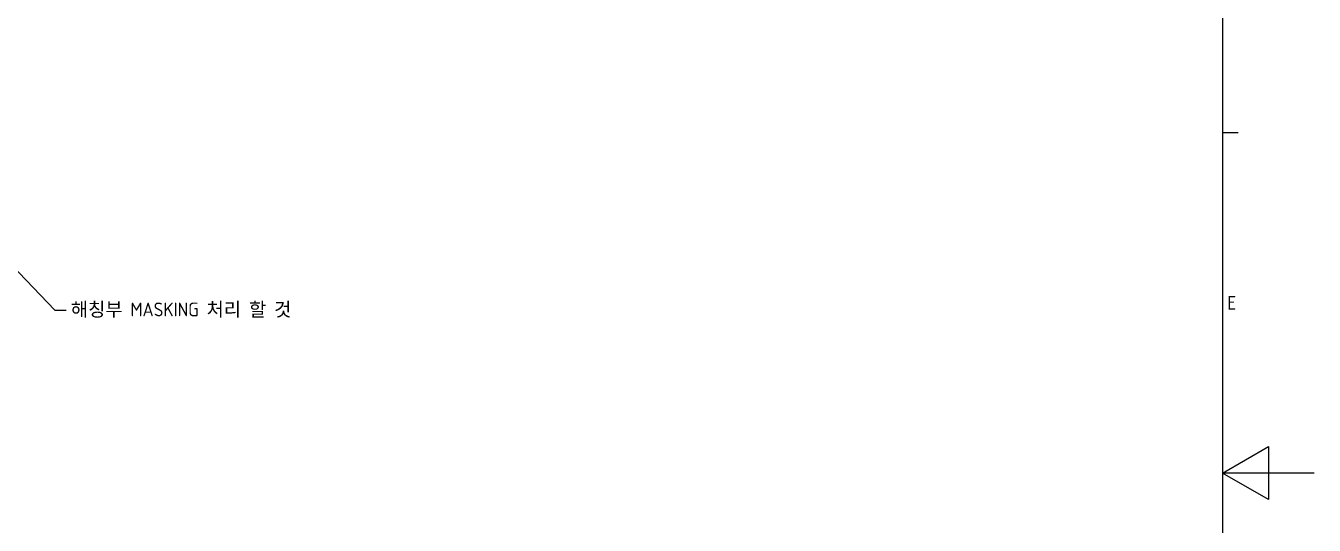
# Model space of a CAD drawing. Header units: millimetres. Extents: x 0 to 1682, y 0 to 1188.
# Drawn here: x 1120 to 1682, y 571 to 789 of the extents above; entities that cross this region are included whole.
import ezdxf

# ---------------------------------------------------------------- set-up
doc = ezdxf.new("R2010")
doc.units = ezdxf.units.MM
doc.header["$LTSCALE"] = 2
doc.layers.get('0').update_dxf_attribs({"color": 3, "lineweight": 25})
doc.layers.add('경계(ISO)', color=7, linetype='Continuous', lineweight=25)
doc.layers.add('기호(ISO)', color=5, linetype='Continuous', lineweight=25)
doc.styles.add('문자 텍스트_M2B', font='isocp.shx')
doc.styles.add('치수 텍스트_PSTEK_POSCO', font='isocp.shx')
doc.dimstyles.new('치수_PSTEK_POSCO$7', dxfattribs={"dimscale": 2, "dimtxt": 2.5, "dimasz": 2.5, "dimexe": 1, "dimexo": 1, "dimgap": 1, "dimtad": 1, "dimrnd": 1e-08, "dimdsep": 46, "dimtxsty": '치수 텍스트_PSTEK_POSCO', "dimcen": 0.09, "dimdle": 10, "dimclrd": 7, "dimclre": 7, "dimclrt": 2, "dimadec": 1, "dimazin": 2, "dimtfac": 1, "dimtmove": 0, "dimatfit": 3, "dimfxl": 0, "dimtolj": 1, "dimlwd": -1, "dimlwe": -1, "dimarcsym": 0})

# ---------------------------------------------------------------- blocks, each defined once
blk = doc.blocks.new('경계 Default Border')
at = {"layer": '경계(ISO)'}
blk.add_line((821, 371.25), (824.4, 371.25), dxfattribs=at)
at = {"layer": '경계(ISO)', "flags": 128}
for points in [[(20, 20), (20, 574), (821, 574), (821, 20), (20, 20)], [(841, 297), (821, 297), (831, 302.77), (831, 291.23), (821, 297)]]:
    blk.add_lwpolyline(points, dxfattribs=at)
at = {"layer": '경계(ISO)', "color": 2, "insert": (822.04, 332.6), "char_height": 3, "attachment_point": 7, "style": '문자 텍스트_M2B'}
blk.add_mtext('E', dxfattribs=at)

msp = doc.modelspace()

# ---------------------------------------------------------------- block references
at = {"xscale": 2, "yscale": 2, "zscale": 2}
msp.add_blockref('경계 Default Border', (0, 0), dxfattribs=at)

# ---------------------------------------------------------------- texts
at = {"layer": '기호(ISO)', "color": 2, "insert": (1139.5573, 665.03), "char_height": 6, "width": 110.831947, "attachment_point": 4, "style": '치수 텍스트_PSTEK_POSCO'}
msp.add_mtext('{\\fISOCP|b0|i0;\\H6.0000;해칭부 MASKING 처리 할 것}', dxfattribs=at)

# ---------------------------------------------------------------- leaders
at = {"layer": '기호(ISO)', "color": 7, "annotation_type": 0, "has_hookline": 1, "hookline_direction": 0, "text_width": 101.3208}
msp.add_leader([(1079.6055, 720.3919), (1132.5573, 665.03), (1137.5573, 665.03)], dimstyle='치수_PSTEK_POSCO$7', override={"dimtad": 0}, dxfattribs=at)

doc.saveas('drawing.dxf')
